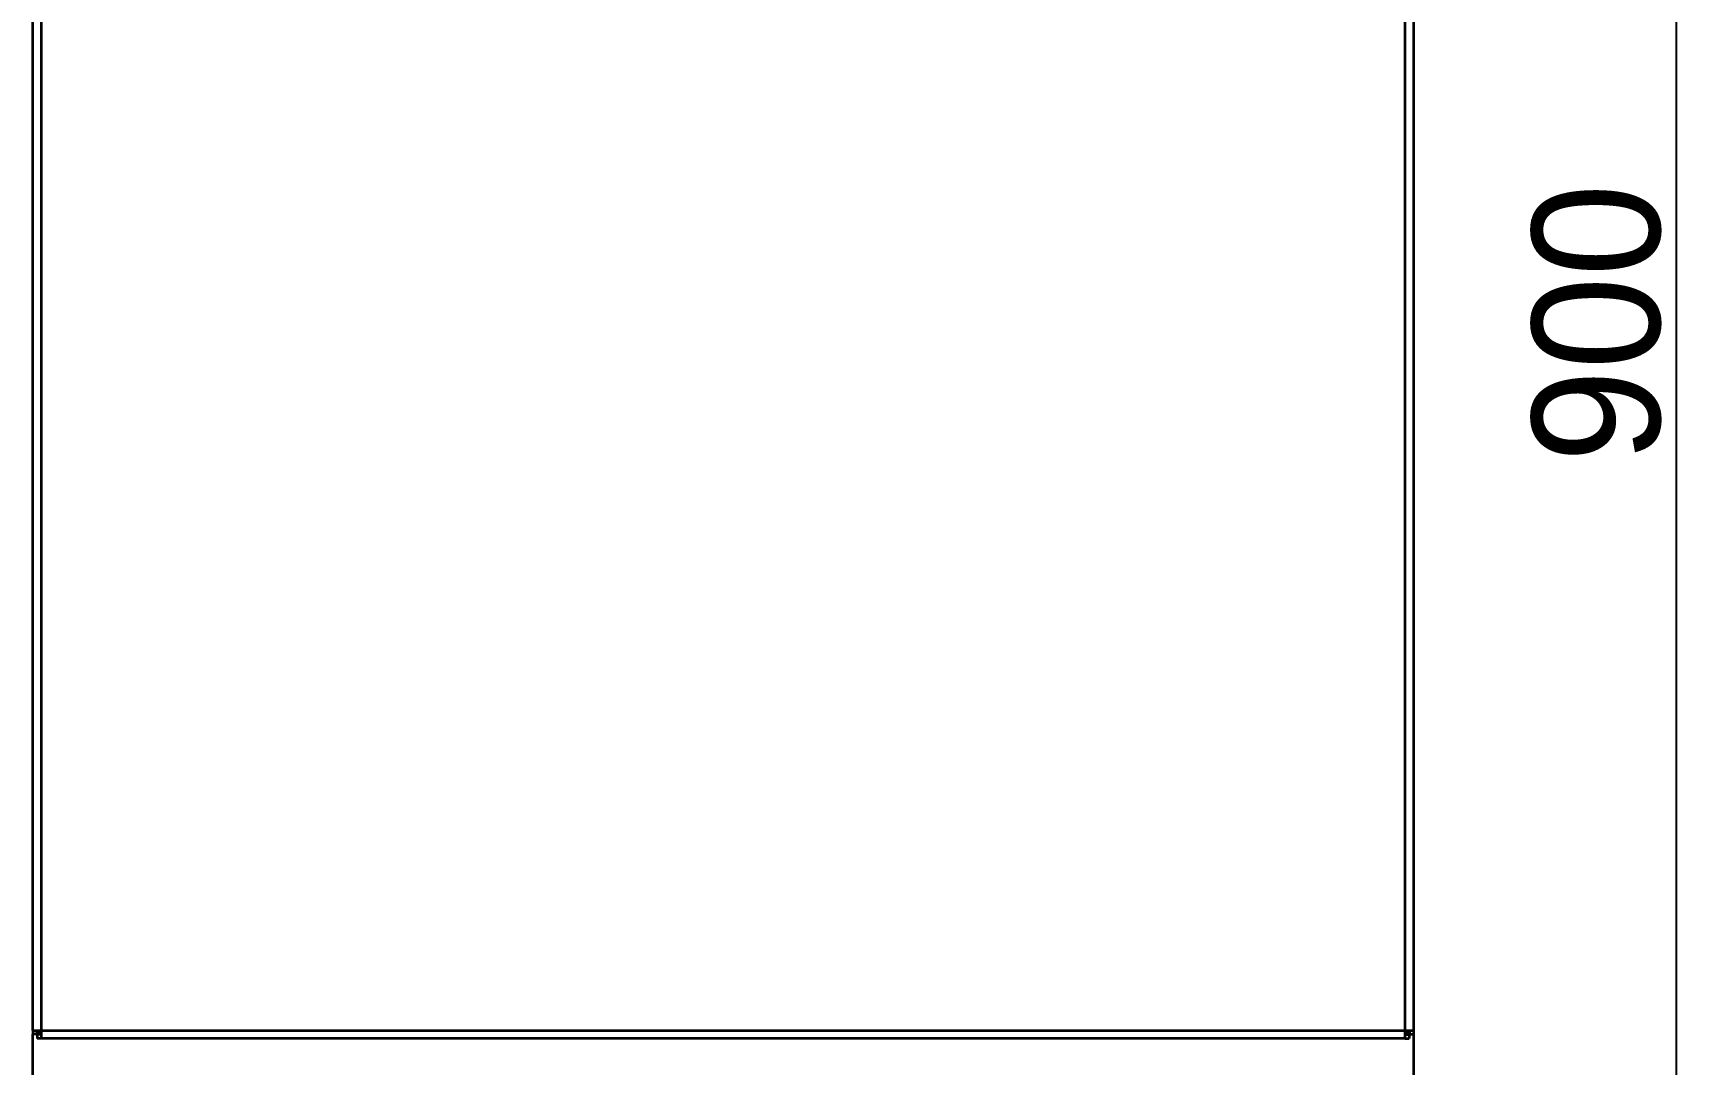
# Model space of a CAD drawing. Header units: millimetres. Extents: x 29838256 to 30236675, y -914750 to -833241.
# Drawn here: x 29876499 to 29879441, y -846289 to -844442 of the extents above; entities that cross this region are included whole.
import ezdxf

# ---------------------------------------------------------------- set-up
doc = ezdxf.new("R2010")
doc.units = ezdxf.units.MM
doc.header["$LTSCALE"] = 600
doc.header["$MEASUREMENT"] = 0
doc.header["$PDSIZE"] = 1000
doc.layers.get('0').update_dxf_attribs({"linetype": 'CONTINUOUS'})
doc.layers.get('DEFPOINTS').update_dxf_attribs({"linetype": 'CONTINUOUS'})
doc.layers.add('외형선(ISO)', color=7, linetype='CONTINUOUS', lineweight=35)
doc.layers.add('좁은 외형선(ISO)', color=7, linetype='CONTINUOUS', lineweight=35)
doc.styles.add('주 문자 (ISO)', font='Dotum.TTF')
doc.dimstyles.new('기본값 (ISO)', dxfattribs={"dimscale": 20, "dimtxt": 2.5, "dimasz": 2.5, "dimexe": 1, "dimexo": 1, "dimgap": 0.3, "dimtad": 1, "dimtoh": 1, "dimdec": 1, "dimrnd": 1e-08, "dimzin": 0, "dimdsep": 46, "dimtxsty": '주 문자 (ISO)', "dimcen": 0.09, "dimdle": 10, "dimclrd": 256, "dimclre": 256, "dimclrt": 7, "dimazin": 0, "dimtfac": 1, "dimtdec": 1, "dimtmove": 0, "dimatfit": 3, "dimfxl": 1, "dimtolj": 1, "dimtzin": 0, "dimlwd": -1, "dimlwe": -1, "dimarcsym": 0})

# ---------------------------------------------------------------- blocks, each defined once
blk = doc.blocks.new('*D891')
at = {"transparency": 16777216}
for p, q in [((3739.47, 2416.29), (4015.99, 2416.29)), ((3995.99, 2366.29), (3995.99, 1566.29)), ((3936.92, 1516.29), (4015.99, 1516.29))]:
    blk.add_line(p, q, dxfattribs=at)
for points in [[(3987.66, 2366.29), (4004.33, 2366.29), (3995.99, 2416.29)], [(3987.66, 1566.29), (4004.33, 1566.29), (3995.99, 1516.29)]]:
    blk.add_solid(points, dxfattribs=at)
at = {"layer": 'DEFPOINTS', "color": 0, "transparency": 16777216}
for p in [(3719.47, 2416.29), (3916.92, 1516.29), (3995.99, 1516.29)]:
    blk.add_point(p, dxfattribs=at)
at = {"color": 7, "transparency": 16777216, "insert": (3964.96, 1966.19), "char_height": 50, "attachment_point": 5, "rotation": 90, "style": '주 문자 (ISO)'}
blk.add_mtext('\\A1;900', dxfattribs=at)
blk = doc.blocks.new('사전무인정산장비')
at = {"layer": '외형선(ISO)'}
for p, q in [((3353.26, 1689.49), (3353.26, 2878.09)), ((3893.26, 2878.09), (3893.26, 1689.49)), ((3353.26, 1689.49), (3353.26, 1687.96)), ((3353.26, 1689.49), (3353.69, 1689.49)), ((3353.26, 1666.29), (3353.26, 1687.96)), ((3354.86, 1687.96), (3353.26, 1687.96)), ((3353.69, 1689.49), (3356.46, 1689.49)), ((3354.86, 1689.49), (3354.86, 1687.96)), ((3356.46, 1687.89), (3354.93, 1687.89)), ((3354.93, 1687.89), (3354.93, 1686.29)), ((3356.46, 1686.29), (3354.93, 1686.29)), ((3356.46, 1689.49), (3356.46, 1686.72)), ((3356.46, 1686.72), (3356.46, 1686.29)), ((3890.06, 1686.29), (3356.46, 1686.29)), ((3890.06, 1686.72), (3890.06, 1689.49)), ((3890.06, 1689.49), (3892.83, 1689.49)), ((3890.06, 1687.89), (3891.59, 1687.89)), ((3890.06, 1686.29), (3890.06, 1686.72)), ((3890.06, 1686.29), (3891.59, 1686.29)), ((3891.59, 1687.89), (3891.59, 1686.29)), ((3891.66, 1689.49), (3891.66, 1687.96)), ((3891.66, 1687.96), (3893.26, 1687.96)), ((3892.83, 1689.49), (3893.26, 1689.49)), ((3893.26, 1689.49), (3893.26, 1687.96)), ((3893.26, 1687.96), (3893.26, 1666.29))]:
    blk.add_line(p, q, dxfattribs=at)
for points in [[(3355.99, 1689.49), (3355.72, 1688.85), (3355.45, 1688.23), (3355.18, 1688), (3355.09, 1687.93), (3355.01, 1687.89), (3354.93, 1687.89)], [(3891.59, 1687.89), (3891.32, 1687.89), (3891.05, 1688.32), (3890.78, 1688.91), (3890.69, 1689.1), (3890.61, 1689.29), (3890.53, 1689.49)]]:
    blk.add_open_spline(points, degree=3, knots=[0, 0, 0, 0, 0.764564, 0.764564, 0.764564, 1, 1, 1, 1], dxfattribs=at)
at = {"layer": '좁은 외형선(ISO)'}
for p, q in [((3356.46, 2878.09), (3356.46, 1689.49)), ((3890.06, 1689.49), (3890.06, 2878.09)), ((3356.46, 1689.49), (3890.06, 1689.49))]:
    blk.add_line(p, q, dxfattribs=at)
dim = blk.add_linear_dim(base=(3995.99, 1516.29), p1=(3719.47, 2416.29), p2=(3916.92, 1516.29), angle=90, dimstyle='기본값 (ISO)', override={"dimtoh": 0, "dimdec": 0, "dimtofl": 0, "dimatfit": 1})
dim.commit()
dim.dimension.update_dxf_attribs({"geometry": '*D891', "text_midpoint": (3995.99, 1966.19), "dimtype": 128})

msp = doc.modelspace()

# ---------------------------------------------------------------- block references
at = {"xscale": 4.5769311621346, "yscale": 4.5769311621346, "zscale": 4.5769311621346}
msp.add_blockref('사전무인정산장비', (29861151.5, -853960.9), dxfattribs=at)

doc.saveas('drawing.dxf')
